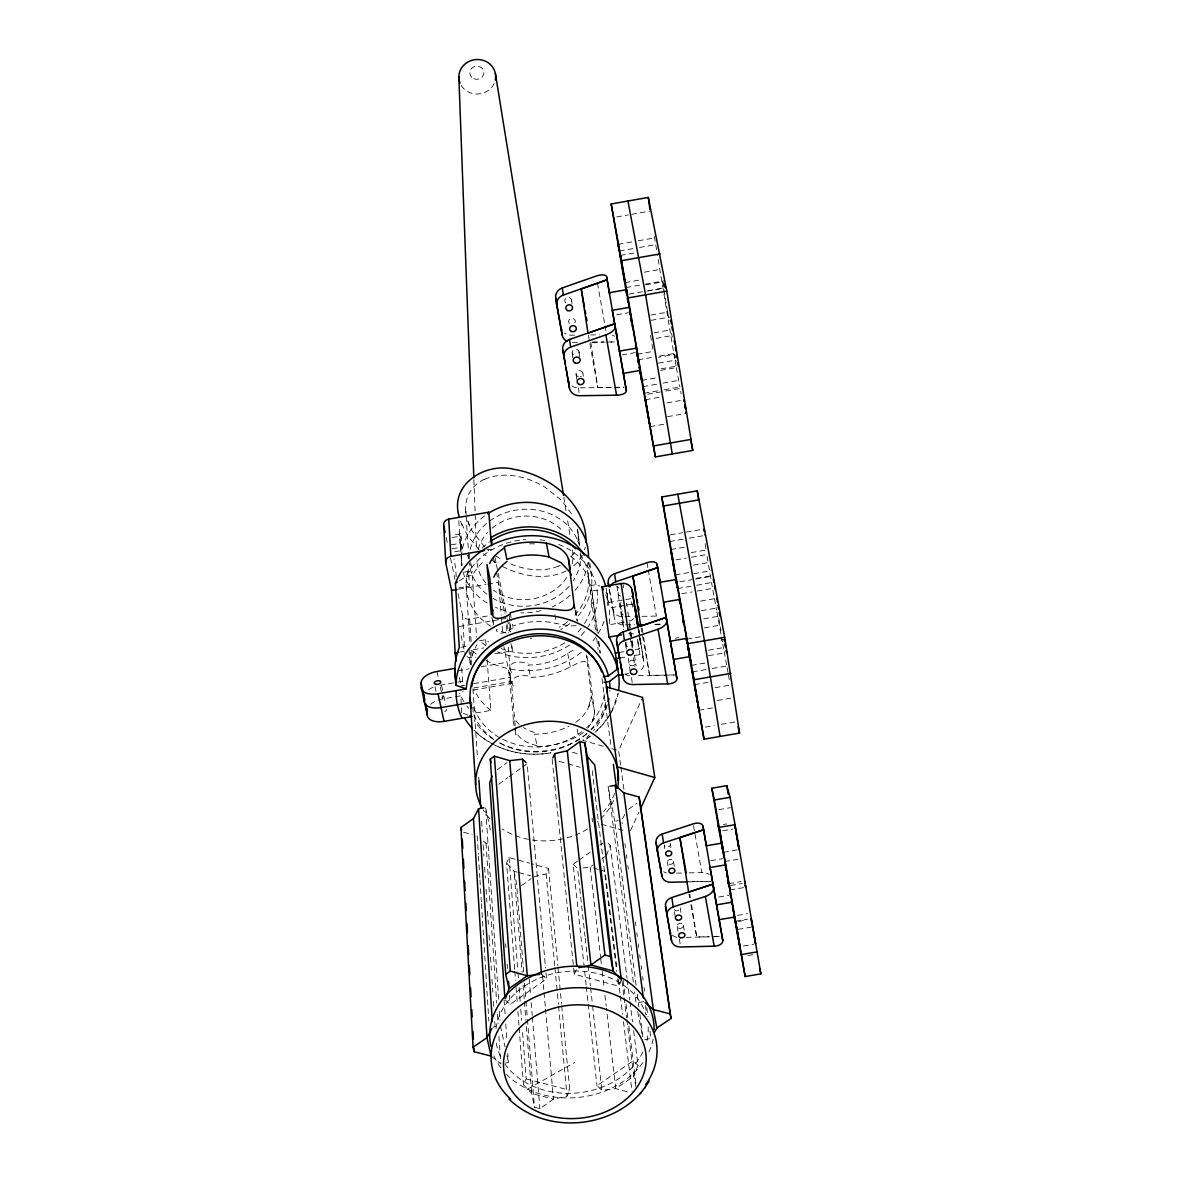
<?xml version="1.0" encoding="UTF-8"?>
<svg xmlns="http://www.w3.org/2000/svg" width="1182" height="1182" viewBox="0 0 1182 1182"><rect width="100%" height="100%" fill="white"/><g stroke="black" fill="none" stroke-linecap="round" stroke-linejoin="round"><path stroke-width="0.75" stroke-dasharray="5 3.75" d="M675.203 358.013L674.671 354.393L658.359 357.274M473.228 690.037L511.2 683.492L508.142 645.461M585.208 547.384L584.573 549.748M606.484 855.502L610.237 845.366L606.927 842.101M633.67 1030.896L638.029 1065.455L633.818 1076.255L636.359 1088.297M575.752 722.291C584.292 716.322 591.103 706.378 591.414 695.755L586.272 654.946M514.687 969.329L506.605 863.052L509.028 857.541L529.654 863.215M587.838 728.245L592.285 721.714L594.723 713.662L588.562 664.58C585.282 657.31 575.25 664.905 570.3 666.781A78.603 67.537 -5.8 0 1 530.555 677.389L528.073 665.038A63.902 54.904 -5.8 0 0 567.729 653.439L576.21 648.268M554.757 965.724L546.099 873.912L548.551 868.43L531.368 863.687M620.609 765.123L618.629 750.614L642.58 697.365M588.725 706.747L591.414 695.755L594.664 712.761L592.285 721.714M630.523 830.547L638.871 812.315M561.716 1005.926L569.798 1090.262L567.065 1096.098L553.471 1099.112L539.908 1108.642L534.471 1107.238L531.693 1093.453L523.478 1084.766L526.167 1078.9L522.341 1029.507M621.348 980.041L618.511 986.098L574.26 974.219L577.052 968.117M611.774 711.313L618.112 693.435A81.78 69.369 -5.8 0 1 594.989 732.412M582.342 555.289L577.806 562.011L571.689 567.626M624.82 814.457L621.762 820.072L622.249 823.706M574.289 552.408L570.551 557.638M610.976 712.909L602.48 724.935L594.93 732.352M511.2 683.492L503.916 646.79M583.465 732.545L578.412 735.943A81.484 69.191 -5.8 0 1 537.219 746.861L534.663 734.229A66.236 56.248 -5.8 0 0 569 726.162M497.4 769.63L507.004 762.656M521.558 885.613L531.087 878.669M498.73 784.242L507.699 777.741M509.191 776.663L521.159 767.99M522.651 766.911L527.142 763.661L545.537 967.969M586.139 985.02L573.152 864.234L577.599 861.072M579.091 860.008L590.97 851.572M599.88 845.233L602.85 843.121M582.977 867.913L590.158 867.086L593.128 864.973M602.022 858.664L604.992 856.566M504.995 999.75L510.048 1004.478L546.527 978.918L545.7 969.801M628.529 809.242L637.024 803.317M627.258 1091.754L615.733 1088.622L601.845 1090.247L596.969 1085.682L633.168 1060.845L638.029 1065.455M459.473 580.643L466.166 576.461A68.6 59.041 -5.8 0 1 525.576 539.524M527.586 1089.124L574.925 1062.308M484.472 479.257C475.253 483.335 467.954 491.815 466.196 501.848A47.605 34.514 42.8 0 0 466.003 513.697M566.163 570.98C545.626 580.85 521.144 576.151 501.641 566.045M576.195 625.633L569.931 626.032L556.545 623.535A66.236 56.248 -5.8 0 0 512.796 626.046L511.466 619.457M558.318 566.237L560.298 565.321M533.806 876.689L546.099 873.912M460.492 533.717L451.967 535.224M616.708 216.941L628.336 214.888M631.676 214.311L650.115 211.046M618.186 244.305L633.286 241.645M638.354 240.759L655.301 237.774M619.353 251.012L634.453 248.353M639.506 247.466L656.453 244.482M620.299 255.415L635.62 252.712M644.293 272.215L661.477 269.186M625.027 282.601L640.334 279.912M626.076 287.536L641.604 284.803M645.077 284.197L664.254 280.828M645.933 284.832L662.821 281.863L663.56 285.379M629.001 294.126L642.801 291.688M648.017 290.772L665.451 287.714M646.85 291.141L663.649 288.201M616.664 314.767L628.322 312.728M650.898 315.077L667.638 312.151L663.929 289.915M651.09 320.337L670.105 316.998M654.06 332.822L670.815 329.881M656.084 338.362L671.672 335.629M621.954 354.955L635.281 352.62M637.142 354.231L653.602 351.35M637.955 359.845L652.375 357.333M659.541 356.077L673.843 353.566L657.325 254.352M658.492 363.14L675.735 360.126L675.912 360.894M661.078 368.843L674.789 366.435M660.635 370.365L676.946 367.513M641.693 380.427L658.138 377.546M642.949 386.617L657.96 383.987M662.999 383.116L679.857 380.161M644.101 393.251L659.113 390.636M664.151 389.75L681.009 386.81M647.706 394.182L660.383 391.981M665.762 391.035L680.123 388.523L681.201 393.828M645.387 399.723L660.635 397.063M666.914 402.899L684.023 399.915M667.549 416.655L686.343 413.375M650.1 426.643L665.333 423.998M452.174 537.559L461.157 535.993L462.103 550.531L453.046 552.112M451.361 544.828L460.433 543.247L461.261 547.177L452.174 548.743A18.469 1.182 80.2 0 1 452.78 551.743M488.225 549.852L491.786 549.246M670.238 534.885L682.738 532.713M686.299 532.092L704.029 529.019M463.152 572.324L468.515 571.394L469.505 586.139L458.705 588.001M466.166 576.461L472.312 575.398A63.518 54.668 -5.8 0 1 483.497 561.583M669.559 541.563L683.861 539.081M689.195 538.15L705.152 535.387M670.8 549.541L684.925 547.089M458.793 589.183L485.861 584.484M487.664 584.174L498.494 582.298L501.242 615.216M691.293 552.585L707.043 549.852M675.912 559.913L686.254 558.126M691.411 557.239L706.806 554.565L712.273 586.597M693.509 565.159L709.274 562.44M570.743 556.308A63.518 54.668 -5.8 0 1 591 585.578L596.009 584.706L599.791 585.903M675.232 574.91L689.342 572.472M584.514 623.549A63.518 54.668 -5.8 0 0 592.005 590.956L597.013 590.084L600.16 591.089M693.686 573.684L711.475 570.596M696.508 578.308L710.825 575.841M679.872 581.766L692.076 579.653M695.533 579.062L711.076 576.373M458.025 593.645L462.502 614.921A6.161 5.289 -4.1 0 0 469.638 619.058L489.333 615.659M677.478 588.592L691.426 586.183M696.626 585.282L712.125 582.401M459.207 626.519L505.837 618.452L504.729 613.03M605.731 594.709A78.958 67.743 -5.8 0 1 608.183 602.613L624.096 599.865M625.854 599.57L631.158 598.653M681.778 593.704L692.091 591.916M697.232 591.03L712.583 588.385M609.203 623.712A78.958 67.743 -5.8 0 0 609.188 608.036L625.086 605.302M626.844 604.992L632.148 604.076A9.619 8.244 -8.4 0 1 632.488 604.327M700.616 601.091L715.007 598.609M479.552 640.747L485.639 639.698A63.518 54.668 -5.8 0 0 488.506 641.796M461.039 647.263L468.19 646.022M610.769 624.495L624.569 622.116M460.552 651.932L464.142 651.312M473.125 649.76L483.911 647.899M701.325 610.68L717.031 607.976M466.993 656.571A6.294 5.363 -4.2 0 0 472.194 657.68L475.696 657.089M494.918 653.764L512.397 650.75L511.747 643.422M703.674 618.821L718.035 616.339M704.28 627.864L719.971 625.16M457.907 670.785L468.707 668.909M481.31 666.737L506.502 662.393M675.365 638.177L678.896 637.571M686.831 639.122L701.635 636.566M618.969 652.494L624.421 651.563M635.31 649.686L638.945 649.051A9.914 8.451 -8.3 0 0 640.437 643.082L639.034 634.099M439.97 685.22L454.361 682.753M457.818 682.147L466.092 680.729M720.725 640.068L724.344 639.432M619.989 658.019L627.243 656.764M634.512 655.522L639.95 654.577A9.884 8.407 -8.3 0 1 643.422 659.674L643.924 662.422A9.884 8.392 -8.3 0 1 639.994 670.667M461.128 685.856L464.718 685.235M473.687 683.684L509.59 677.493M473.746 687.924L511.23 681.467M708.313 650.233L722.32 647.825M430.529 704.324A16.518 8.806 -12.6 0 1 442.925 698.902L460.744 695.829L461.748 712.879M708.535 655.655L725.246 652.789M625.056 674.183L628.602 673.577M691.411 665.377L706.215 662.836M692.401 671.908L706.821 669.426M712.199 668.495L728.304 665.732M487.117 659.645L490.87 710.397L473.228 713.44L472.756 706.127M694.469 684.659L708.727 682.206M715.14 687.688L731.037 684.954M717.4 700.483L733.298 697.749M698.946 710.249L713.204 707.796M705.418 727.093L714.238 725.571M721.271 724.359L737.021 721.67M483.497 841.156L486.009 843.268L491.224 842.382M636.093 985.167L614.788 821.268L618.275 820.663M718.863 809.655L730.432 807.675M723.34 824.489L726.679 823.928M722.719 830.813L732.751 829.099M723.458 852.281L737.361 849.917M710.707 860.718L722.512 858.708M724.64 861.545L737.996 859.27M728.925 883.648L741.084 881.58M730.55 885.481L742.266 883.486M730.018 889.928L743.921 887.564M718.774 897.005L728.895 895.291M737.494 915.37L747.526 913.671M735.485 921.28L747.645 919.212M738.543 921.428L746.906 920.01M738.07 929.362L751.309 927.116M743.404 945.984L753.835 944.211M747.896 955.573L754.559 954.45M492.672 1027.158L495.775 1026.626M643.806 1001.582L636.049 1002.897L634.645 991.979M505.394 1063.076L508.467 1062.559L507.817 1053.369M644.722 1039.554L650.898 1038.505L649.686 1029.404M686.314 937.341L720.311 936.558L711.209 936.72M676.577 873.143L681.984 873.025M689.195 872.863L701.827 872.597A9.249 5.393 3.1 0 1 709.215 874.34M688.929 881.846L710.781 881.358L687.835 881.742M609.129 589.153L614.404 618.289A9.619 8.23 -8.3 0 0 623.653 624.894L634.616 624.702M654.71 624.347L660.191 624.259M638.398 675.661L674.42 674.996L649.598 675.321L641.058 627.878M690.894 904.718L696.7 936.986L709.392 936.75M609.572 590.276L613.222 610.075A9.574 8.215 -8.3 0 0 622.426 616.679L633.168 616.487M642.107 616.324L656.409 616.073A9.663 4.964 2.1 0 1 658.935 616.221M574.511 335.141L570.95 335.186A10.032 9.028 -8.3 0 1 564.568 333.161M590.557 334.934L599.481 334.816M577.51 342.425L571.985 342.499L571.364 338.111M592.241 342.233L605.125 342.071M606.972 342.056L614.33 341.953M571.852 385.834A10.372 9.249 -8.2 0 0 578.441 387.888L613.03 387.415M614.847 387.4L623.948 387.268M655.389 624.273L660.575 624.214M588.326 335.023L597.767 387.474L624.022 387.253M592.61 342.1L603.485 342.012M610.754 341.967L614.374 341.938M526.167 1078.9L569.798 1090.262M463.566 832.231L472.091 834.507M517.361 872.168L514.081 871.267L506.605 863.052M519.001 872.626L530.526 875.788M601.372 824.268L626.209 831.212M572.265 752.225L578.958 754.116M559.145 761.341L566.119 763.306M567.862 763.808L580.052 767.251M603.278 746.241L582.8 740.405A68.586 58.036 -5.8 0 0 589.345 734.879M611.803 748.664L618.629 750.614M593.482 868.031L598.461 869.464M600.116 869.937L605.095 871.37L617.196 970.319M605.834 592.891L607.105 593.305L609.188 608.036M468.072 715.11L462.472 713.13M495.539 745.443C512.619 753.761 532.373 755.963 551.034 752.845A81.78 69.369 -5.8 0 1 473.952 730.166M492.451 743.951L481.192 736.652L474.012 730.136M495.805 562.721L491.535 559.943M495.775 555.909L498.139 557.461A72.545 52.85 42.8 0 0 500.577 558.835M491.062 1056.028L500.784 1063.859L498.937 1036.274M486.038 555.88L483.512 553.782M486.718 548.862L488.92 550.768M541.489 974.145L546.527 978.918M573.152 864.234L577.584 868.548L585.001 936.336M484.605 546.882L472.224 531.161A47.605 34.514 42.8 0 1 467.038 518.735M478.917 549.571L467.259 535.269L460.33 520.715L462.354 526.079M469.742 526.256L466.905 517.893M674.686 354.408L675.217 357.097M515.189 725.6L511.791 685.974L508.999 672.307L513.727 722.97M500.414 1025.843L505.01 1046.824M506.93 1055.57L508.467 1062.559M436.985 671.479L438.478 678.35M440.339 686.934L442.925 698.902M434.991 686.565L436.114 691.736M441.521 685.427L442.644 690.613M443.767 695.784L445.614 704.369M490.382 829.986L485.58 807.528L498.671 1000.164M459.34 677.478L460.758 684.171M446.205 537.455L447.623 544.237M450.534 558.067L455.026 579.416M461.113 635.502L464.91 653.498M671.553 333.487L672.292 337.077M491.889 617.403L493.559 625.5L492.983 618.216M513.106 720.695L514.894 729.383M515.042 730.077L515.958 734.598L515.352 727.388M493.544 557.934L494.963 564.907M496.381 571.866L504.359 611.227M506.93 623.845L508.748 632.813M510.934 643.569L512.397 650.75M510.136 612.867L511.141 617.817M494.977 557.505L496.071 562.928M496.44 564.745L507.063 617.181M507.433 618.999L510.003 631.646M554.831 614.67L556.545 623.535M577.082 729.117L578.412 735.943M637.748 1011.689L642.166 1034.531M567.729 653.439L570.3 666.781M575.161 610.533L577.171 621.067M614.788 821.268L608.169 786.547L633.463 982.892M586.966 656.217L588.562 664.58M720.281 626.888L720.917 630.331M712.909 590.173L716.543 609.986M716.883 611.788L721.168 635.207M721.508 637.009L722.498 642.417M722.823 644.22L723.812 649.612M724.152 651.415L726.782 665.821M727.122 667.623L728.112 673.031M728.437 674.833L729.767 682.044M639.093 634.926L640.437 643.082M667.638 312.151L669.219 321.016M673.843 353.566L676.045 365.799M676.355 367.558L679.798 386.78M688.958 893.961L689.594 897.552M597.486 283.163L604.726 324.06M605.036 325.833L605.982 331.167M646.968 562.721L647.913 568.069M648.224 569.842L656.409 616.073M693.509 825.671L701.827 872.597M675.616 360.377L676.134 362.194M718.789 618.289L719.675 623.446M650.499 335.378L651.725 342.588M652.036 344.39L652.952 349.798M654.326 236.311L657.029 252.549M563.844 497.194L566.193 511.732M567.655 520.834L570.3 537.189M689.83 894.213L690.406 897.788M691.544 904.91L696.7 936.986M642.136 628.085L643.289 635.355M643.569 637.172L649.598 675.321M638.812 629.622L639.92 636.758M640.186 638.472L643.924 662.422M638.635 628.957L639.196 632.562M639.477 634.379L643.422 659.674M638.191 628.721L638.753 632.311M638.25 629.548L638.812 633.138M673.489 861.338L674.316 866.687M683.418 925.314L684.88 934.77M670.342 844.037L670.888 847.583M680.211 907.687L680.935 912.401M632.148 604.076L632.621 607.149M637.955 641.693L639.95 654.577M631.631 601.712L632.119 604.8M637.453 639.388L638.945 649.051M590.793 342.115L597.767 387.474M679.399 939.084L680.123 943.827M667.461 862.358L668.007 865.933M677.212 926.363L678.173 932.672M664.845 848.617L664.299 845.071A3.058 2.512 -8.3 0 0 668.052 846.977A3.058 2.512 -8.3 0 0 670.209 843.593M675.188 916.597L673.991 908.751A3.147 2.571 -8.3 0 0 677.847 910.687A3.147 2.571 -8.3 0 0 680.078 907.244M626.637 603.618L627.14 606.883M627.878 611.788L629.252 620.846M629.533 622.648L630.627 629.888M630.893 631.69L632.001 638.93M632.267 640.733L633.36 647.972M634.468 655.212L636.093 665.939M623.195 584.676L623.697 587.927M629.326 625.145L630.139 630.523M630.405 632.326L631.498 639.506M632.045 643.111L633.079 650.026M629.666 632.414L630.213 636.034M630.494 637.852L631.853 646.938M633.493 657.827L634.867 666.899M705.166 543.646L706.26 550.93M622.426 616.679L623.653 624.894M631.454 677.552L632.237 682.812M620.343 604.696L623.978 629.179M625.854 641.841L626.652 647.278M628.263 658.138L630.095 670.534M616.886 585.77L623.402 629.843M625.529 644.234L626.8 652.892M582.903 373.202L583.361 376.319M571.467 300.036L571.985 303.626M579.017 351.867L579.919 358.028M613.222 610.075L614.404 618.289M466.21 514.554L465.738 511.245L468.441 550.782M578.441 387.888L579.106 392.587M576.092 374.399L576.964 380.619M606.1 587.897L608.183 602.613M572.177 353.063L572.827 357.688M620.86 766.926L624.081 790.507M589.759 562.898L591.68 577.171M592.005 590.956L597.59 632.71M598.742 641.279L600.279 652.833M591 585.578L597.324 632.931M598.476 641.545L600.028 653.158M624.923 843.741L625.411 847.376M626.371 854.66L626.859 858.295M627.834 865.579L628.322 869.213M635.355 922.004L635.842 925.654M636.817 932.923L637.305 936.572M638.265 943.857L638.753 947.491M639.728 954.775L640.216 958.41M641.191 965.694L641.663 969.329M642.639 976.613L643.126 980.262M644.101 987.531L644.589 991.181M646.761 1007.566L647.987 1016.668M587.912 572.738L595.684 631.173M596.659 638.472L598.107 649.435M601.993 678.645L611.212 748.029M645.416 1005.498L646.628 1014.629M577.895 541.814A47.841 34.839 42.4 0 0 577.54 529.566L579.653 545.729M662.821 281.863L663.442 286.62M577.54 529.566L579.564 545.138M637.275 994.284L638.93 1007.02M639.876 1014.319L642.949 1037.988M610.237 845.366L627.007 978.149M627.243 979.967L629.755 999.972M629.991 1001.789L632.518 1021.795M623.062 980.173L625.189 996.736M626.017 1003.961L627.923 1018.721M628.839 1026.05L636.034 1084.529M575.944 610.252L577.274 621.023M622.072 981.385L623.874 995.983M624.096 997.8L626.593 1017.865M626.815 1019.697L633.818 1076.255L615.733 1088.622L606.425 1008.069M618.319 979.494L620.107 994.151M620.328 995.983L622.574 1014.304M623.475 1021.632L631.986 1091.267M592.241 770.708L616.723 971.501M617.625 978.799L618.511 986.098M592.064 818.166L592.492 821.786M590.158 867.086L600.515 956.799M600.722 958.632L601.357 964.128M602.199 971.441L604.105 987.93M604.948 995.244L606.218 1006.237M585.208 938.168L588.015 963.818M588.208 965.65L590.424 985.803M590.616 987.635L592.418 1004.124M592.625 1005.956L601.845 1090.247M586.331 986.852L596.969 1085.682M552.186 759.361L574.26 974.219M548.551 868.43L557.86 965.591M558.037 967.423L561.539 1004.094M554.934 967.57L558.406 1004.286M558.569 1006.133L567.065 1096.098M542.582 975.948L543.883 990.664M544.045 992.496L545.345 1007.197M545.508 1009.044L553.471 1099.112L531.693 1093.453L526.02 1021.839M509.339 615.911L510.787 632.414M509.826 622.456L510.624 631.587M506.457 625.662L507.063 632.858M501.39 617.048L501.995 624.362M502.158 626.194L502.764 633.508M529.226 978.844L530.585 995.303M531.176 1002.617L532.24 1015.412M532.388 1017.229L539.908 1108.642M523.656 971.988L516.623 884.254L514.081 871.267L522.089 972.269M524.527 982.951L525.842 999.411M525.99 1001.228L527.305 1017.687M527.453 1019.505L534.471 1107.238M523.109 985.123L524.276 999.809M524.409 1001.642L525.872 1020.007M509.028 857.541L517.819 970.954M517.952 972.786L518.529 980.114M519.09 987.428L520.228 1002.055M520.789 1009.384L521.646 1020.362M514.835 971.161L515.529 980.321M516.091 987.65L517.347 1004.139M517.893 1011.467L519.016 1026.139M519.149 1027.971L523.478 1084.766M485.639 639.698L486.053 645.136M505.63 943.797L505.896 947.476M507.093 964.024L507.566 968.486M509.383 995.288L510.048 1004.478M504.079 1000.09L505.113 1014.791M505.748 1023.967L506.915 1040.515M459.961 539.435L460.478 546.749L460.182 542.228M472.312 575.398L476.597 637.216M468.56 552.585L468.929 557.963M499.425 1011.171L500.045 1020.332M486.009 843.268L496.721 1003.193M497.459 1014.215L498.065 1023.42M469.638 619.058L471.219 642.964M471.707 650.322L472.194 657.68M466.077 584.026L469.934 642.86M470.525 652.065L471.382 664.934M472.948 688.825L477.513 758.696M478.725 777.076L478.961 780.755M481.621 821.209L482.345 832.231M483.187 845.1L483.911 856.137M484.635 867.174L485.359 878.196M486.083 889.233L486.925 902.102M487.516 911.292L488.373 924.161M489.082 935.198L489.806 946.221M490.53 957.257L491.372 970.127M491.978 979.317L492.82 992.186M493.426 1001.39L493.795 1006.901M494.756 1021.603L495.228 1028.961M469.077 649.406L470.022 664.048M460.803 545.227L462.088 565.336M458.793 520.789L461.63 564.612M477.203 835.866L478.355 854.202M478.474 856.049L479.862 878.063M479.966 879.896L481.355 901.91M481.473 903.742L488.86 1021.174M462.502 614.921L464.674 649.819M456.208 576.846L456.016 573.566A18.469 1.182 80.2 0 0 454.065 558.79M461.719 668.081L462.812 686.151M473.893 479.67L476.509 549.556M565.927 302.947A3.354 3.029 -8.3 0 1 565.72 298.573A3.354 3.029 -8.3 0 1 570.551 298.411A3.354 3.029 -8.3 0 1 570.418 302.784M569.488 323.543A3.354 3.014 -8.3 0 1 569.694 319.273A3.354 3.014 -8.3 0 1 574.422 319.332A3.354 3.014 -8.3 0 1 574.201 323.602M612.394 335.392A10.121 4.433 1.3 0 1 614.64 336.176M573.3 354.866A3.472 3.103 -8.2 0 1 573.093 350.389A3.472 3.103 -8.2 0 1 578.072 350.212A3.472 3.103 -8.2 0 1 577.939 354.703M578.426 376.777A3.457 3.088 -8.3 0 1 576.742 372.005A3.457 3.088 -8.3 0 1 582.371 372.005A3.457 3.088 -8.3 0 1 580.347 376.777M628.632 633.67A9.914 8.451 -8.3 0 1 635.148 634.468M639.137 638.088A9.914 8.451 -8.3 0 1 639.935 640.319M620.55 596.083A3.221 2.763 -8.3 0 1 620.476 590.69M630.73 641.309A3.31 2.822 -8.3 0 1 631.572 645.062A3.31 2.822 -8.3 0 1 627.214 646.214A3.31 2.822 -8.3 0 1 625.78 642.624M443.752 695.947A3.31 1.758 -12.5 0 1 441.787 697.794M428.623 689.771A16.563 8.776 -12.5 0 1 434.03 686.875M490.87 710.397A65.911 56.056 -5.8 0 1 474.41 690.007M470.318 664.831A65.911 56.056 -5.8 0 1 477.1 644.486M604.268 694.248A66.665 56.5 -5.8 0 1 586.612 727.639M581.913 731.643A66.665 56.5 -5.8 0 1 472.889 703.822M581.204 628.248A63.518 54.668 -5.8 0 1 576.358 633.715M564.76 642.831A63.518 54.668 -5.8 0 1 501.316 648.563M529.506 543.823A63.518 54.668 -5.8 0 1 535.402 543.942M597.013 590.084A68.6 59.041 -5.8 0 1 587.838 627.154M584.558 631.557A68.6 59.041 -5.8 0 1 579.549 637.024M569.473 645.106A68.6 59.041 -5.8 0 1 497.164 651.696M485.846 645.579A68.6 59.041 -5.8 0 1 479.951 641.087M539.908 539.849A68.6 59.041 -5.8 0 1 545.7 540.735M558.658 544.444A68.6 59.041 -5.8 0 1 596.009 584.706M513.003 627.701A20.36 8.496 -45.3 0 1 496.233 629.356M623.402 614.906A3.206 2.748 -8.3 0 1 622.825 610.193M633.655 618.674A9.619 8.244 -8.4 0 1 629.725 621.082M468.56 708.21A81.07 68.955 -5.8 0 1 466.89 706.023M463.876 701.561A81.07 68.955 -5.8 0 1 459.606 693.332M446.663 709.2A3.31 1.773 -12.6 0 1 444.772 711.52M609.897 690.258A72.013 61.021 -5.8 0 1 609.853 691.234M607.297 704.664A72.013 61.021 -5.8 0 1 591.414 729.663M586.996 733.594A72.013 61.021 -5.8 0 1 498.331 742.326M493.81 739.681A72.013 61.021 -5.8 0 1 474.366 720.459M534.382 732.426A19.991 9.84 24.1 0 1 523.434 727.551M519.282 724.418A19.991 9.84 24.1 0 1 516.017 720.798M511.555 672.484A19.503 9.367 23.8 0 1 528.073 663.663M537.027 745.561A19.769 10.239 17.3 0 1 517.686 734.598M513.328 686.018A19.281 9.752 17.1 0 1 530.526 676.37M607.105 593.305A78.322 67.374 -5.8 0 1 607.474 605.42M604.091 621.274A78.322 67.374 -5.8 0 1 591.739 642.299M581.189 652.375A78.322 67.374 -5.8 0 1 486.038 660.457M476.243 654.045A78.322 67.374 -5.8 0 1 472.46 650.913M463.019 691.573A13.12 0.886 80.4 0 1 462.65 691.514M588.03 562.588A63.665 55.17 -5.8 0 1 574.555 590.897M570.226 595.226A63.665 55.17 -5.8 0 1 552.26 606.809M541.105 610.636A63.665 55.17 -5.8 0 1 520.893 612.867M505.852 610.813A63.665 55.17 -5.8 0 1 495.435 607.312M487.147 603.027A63.665 55.17 -5.8 0 1 463.433 573.3M461.763 565.735A63.665 55.17 -5.8 0 1 486.349 514.658M466.979 554.594A18.306 4.034 63.2 0 1 471.352 572.664M469.653 572.103A18.306 4.034 63.2 0 1 468.412 571.069M460.566 544.134A18.306 4.034 63.2 0 1 461.379 545.212M458.409 534.5A18.336 3.723 73.9 0 1 461.379 538.667M588.089 562.396A64.537 55.702 -5.8 0 1 575.575 618.496M569.739 623.653A64.537 55.702 -5.8 0 1 560.623 629.622M531.737 638.221A64.537 55.702 -5.8 0 1 530.083 638.354M606.056 705.846A68.586 58.036 -5.8 0 1 593.586 730.402M613.709 800.436A71.541 59.676 -5.9 0 1 597.25 822.007M587.572 829.01A71.541 59.676 -5.9 0 1 502.232 829.01M489.88 818.683A71.541 59.676 -5.9 0 1 483.142 809.773M605.612 702.507A68.467 57.977 -5.8 0 1 591.074 729.368M586.538 733.727A68.467 57.977 -5.8 0 1 498.213 742M493.012 738.602A68.467 57.977 -5.8 0 1 473.834 714.829M614.625 793.432A71.408 59.602 -5.9 0 1 603.736 811.502M648.179 1026.966A76.475 60.976 -6 0 1 646.318 1042.997M642.919 1051.906A76.475 60.976 -6 0 1 576.683 1092.981A76.475 60.976 -6 0 1 504.95 1064.022M500.385 1056.191A76.475 60.976 -6 0 1 495.864 1040.145M496.012 1028.606A76.475 60.976 -6 0 1 566.725 971.412A76.475 60.976 -6 0 1 646.022 1014.762M580.052 554.21A61.39 52.983 -5.8 0 1 573.24 616.782M567.7 621.688A61.39 52.983 -5.8 0 1 559.027 627.376M506.059 633.035A61.39 52.983 -5.8 0 1 497.563 629.858M490.958 626.342A61.39 52.983 -5.8 0 1 470.377 564.671M482.093 548.138A61.39 52.983 -5.8 0 1 489.008 542.346M653.144 1038.993A82.356 65.675 -6 0 1 648.342 1053.354M642.845 1062.603A82.356 65.675 -6 0 1 506.457 1074.364M500.813 1067.774A82.356 65.675 -6 0 1 493.648 1055.142M572.369 549.911A48.137 41.71 -5.8 0 1 571.896 565.557M566.68 577.496A48.137 41.71 -5.8 0 1 493.426 590.187M485.772 583.066A48.137 41.71 -5.8 0 1 476.848 558.761M478.163 549.305A48.137 41.71 -5.8 0 1 487.545 532.506M492.067 528.177A48.137 41.71 -5.8 0 1 563.474 531.93M494.179 83.39A18.41 17.257 -5.1 0 1 477.735 94.013A18.41 17.257 -5.1 0 1 460.744 84.572M580.598 552.91A55.894 48.447 -5.8 0 1 573.373 580.613M569.133 586.242A55.894 48.447 -5.8 0 1 492.894 598.284M486.954 594.25A55.894 48.447 -5.8 0 1 469.298 563.356M469.091 558.864A55.894 48.447 -5.8 0 1 469.372 554.21M470.2 549.467A55.894 48.447 -5.8 0 1 523.478 509.294A55.894 48.447 -5.8 0 1 578.988 544.341M484.561 479.39A72.191 52.318 42.4 0 1 545.316 487.412L561.347 500.252L571.852 514.288A47.841 34.839 42.4 0 1 573.196 516.785M558.229 566.104A72.545 52.85 42.8 0 1 507.95 562.662M666.367 872.951A9.146 7.506 -8.3 0 1 663.59 871.681M676.843 937.326A9.426 7.639 -8.2 0 1 672.041 934.918M619.028 587.882A3.206 2.763 -8.3 0 1 617.152 586.494M626.504 603.13A3.191 2.733 -8.3 0 1 626.519 604.903M621.895 606.588A3.191 2.733 -8.3 0 1 622.16 601.712M609.41 591.192A9.663 8.318 -8.3 0 1 609.291 589.833M629.592 675.72A9.87 8.377 -8.2 0 1 624.953 673.962M590.217 736.209L585.223 739.725A81.78 69.369 -5.8 0 0 590.246 736.238M630.848 665.584A3.295 2.792 -8.3 0 0 635.591 662.703A3.295 2.792 -8.3 0 0 630.494 660.738A3.295 2.792 -8.3 0 0 630.848 665.584M473.864 78.706A7.003 6.575 -5.1 0 0 483.837 72.117A7.003 6.575 -5.1 0 0 472.874 67.359A7.003 6.575 -5.1 0 0 473.864 78.706M669.115 864.16A3.058 2.497 -8.3 0 0 673.518 861.56A3.058 2.497 -8.3 0 0 668.805 859.831A3.058 2.497 -8.3 0 0 669.115 864.16M678.911 928.18A3.147 2.556 -8.3 0 0 683.447 925.536A3.147 2.556 -8.3 0 0 678.601 923.777A3.147 2.556 -8.3 0 0 678.911 928.18"/><path stroke-width="1.5" d="M586.006 542.449C586.833 503.842 549.453 475.001 513.889 469.298C485.58 462.073 449.19 484.369 459.192 516.652M492.081 776.086L489.658 783.045L504.862 997.918M505.571 998.169L509.028 988.625L508.496 981.311M552.807 757.943L554.698 753.658L567.257 750.792L579.845 741.498L584.868 742.917L587.306 756.495L613.133 970.983L620.181 978.74M640.393 809.005L654.798 777.505L642.58 697.365L606.499 686.934A68.586 58.036 -5.8 0 1 607.134 692.726M473.465 818.594L486.984 1037.678L491.062 1056.028L474.115 1051.773L473.081 1047.178L460.921 827.474L473.465 818.594L478.592 808.724L483.837 807.823M491.86 1028.65L486.984 1037.678L473.081 1047.178M654.296 1032.507L656.852 1028.015L671.007 1018.5L639.861 801.337L639.063 796.993L623.83 792.871L615.172 785.336L609.912 786.237M644.5 1088.179L649.125 1081.161M508.94 1099.009C544.296 1133.76 608.272 1129.697 640.703 1092.936M639.994 1093.823L645.269 1087.204M604.238 682.369L609.498 681.453L618.614 674.464L616.369 658.64L619.989 658.019M603.189 676.798L608.449 675.897L617.58 668.909L615.349 653.129A81.115 68.984 -5.8 0 0 609.011 637.054L602.007 586.833L621.111 583.524A9.648 8.304 -8.4 0 1 632.104 590.069L637.911 626.918M539.701 974.352L527.275 975.8L509.028 988.625L505.719 974.293L490.264 759.154L494.372 756.17L509.738 760.661L522.577 759.169L525.99 762.538M567.257 750.792L590.97 965L613.133 970.983L610.503 956.519L604.948 955.026L590.97 965L578.796 967.733M505.719 974.293L510.284 971.087L527.275 975.8L509.738 760.661M455.824 680.758A81.07 68.955 -5.8 0 1 459.266 647.559L455.41 583.214L457.36 581.972M614.64 323.794L569.561 339.456A10.416 9.338 -8.2 0 0 562.78 349.99L569.473 388.213A10.416 9.279 -8.2 0 0 579.549 395.704L616.576 395.202A10.461 4.713 1.4 0 0 626.357 390.356L614.64 323.794L588.001 333.206L581.234 288.969L607.12 279.765L563.312 295.072A10.136 9.146 -8.2 0 0 556.737 305.384L562.218 335.171A10.077 9.057 -8.2 0 0 567.065 341.391M556.737 305.384L555.762 298.189A10.091 9.116 -8.2 0 1 562.307 287.92L596.23 276.056A10.224 4.285 -21.4 0 1 606.676 276.898L609.602 293.978M563.829 357.673A10.475 9.367 -8.2 0 1 570.64 347.109L605.878 334.861A10.564 4.565 -21.5 0 0 615.216 326.793M666.146 617.447L623.15 631.897A9.929 8.466 -8.2 0 0 616.62 641.486L622.973 677.803A9.914 8.407 -8.2 0 0 632.488 684.555L667.712 683.89A9.958 5.275 2.3 0 0 676.887 678.453L666.146 617.447L640.733 626.12L632.872 576.136L657.591 567.641L615.763 581.78A9.663 8.318 -8.3 0 0 609.912 586.952M608.715 586.316L608.257 583.081A9.619 8.289 -8.3 0 1 614.566 573.698L646.968 562.721A9.752 4.861 -21.8 0 1 657.089 564.405L660.442 583.805M617.861 650.144A9.973 8.496 -8.2 0 1 624.421 640.511L658.019 629.223A10.047 5.171 -21.9 0 0 666.781 620.846L657.044 564.42M719.203 919.655L734.539 917.055L725.541 864.884L710.057 867.514L722.749 940.296L712.909 884.136L688.633 892.174L679.901 837.639L703.556 829.749L663.53 842.884A9.234 7.58 -8.3 0 0 657.399 851.513L661.95 876.246A9.19 7.52 -8.3 0 0 670.726 882.245L687.111 881.89M657.399 851.513L656.084 842.648A9.19 7.565 -8.3 0 1 662.186 834.049L693.199 823.869A9.308 5.319 -22.4 0 1 702.995 826.218L706.378 845.765M722.808 940.296A9.515 5.718 3.4 0 1 714.164 946.176L680.596 947.004A9.471 7.653 -8.2 0 1 671.568 940.902L665.525 906.298A9.471 7.713 -8.2 0 1 671.819 897.522L712.909 884.136M666.914 915.71A9.515 7.727 -8.2 0 1 673.252 906.904L705.358 896.444A9.589 5.629 -22.6 0 0 713.603 887.845L702.95 826.233M626.755 294.998L611.168 203.984L648.312 197.424L666.811 291.127L692.755 450.401L655.36 456.917L639.181 366.848M611.168 203.984L621.51 260.675L660.117 253.879M609.321 292.722L626.164 289.753L636.477 348.114L640.245 370.424L623.387 373.379L626.297 390.356M655.36 456.917L628.056 297.923L666.811 291.127M629.356 307.335L612.335 310.319L623.387 373.379M619.442 351.098L636.477 348.114M653.587 445.924L691.411 439.335M456.134 660.96A13.15 0.886 80.4 0 1 455.159 652.863L451.583 590.424L445.747 562.854L443.693 525.562A6.25 5.452 -3.6 0 1 448.732 519.134L488.772 512.175L488.934 512.958M676.473 583.627L661.757 496.987L697.262 490.825L724.684 637.32L739.548 733.091L704.014 739.193L689.15 655.582M661.757 496.987L663.457 506.014L699.375 499.779M445.747 562.854A6.383 5.541 -3.6 0 1 450.889 556.338L484.664 550.472M451.583 590.424L456.991 589.493M660.103 582.298L676.148 579.52L686.55 638.398L689.623 656.66L673.563 659.423L663.53 602.214L679.739 599.422M455.159 652.863L458.764 652.242M609.011 637.054L621.496 634.897M670.327 641.191L686.55 638.398M615.349 653.129L618.969 652.494M663.457 506.014L687.791 643.673L724.684 637.32M466.24 688.884L455.838 685.279L454.893 668.391L436.985 671.479A16.592 8.732 -12.5 0 0 421.102 683.063L421.28 687.658A16.637 8.762 -12.5 0 0 438.034 693.745L466.24 688.884A72.013 61.021 -5.8 0 1 532.742 629.459A72.013 61.021 -5.8 0 1 608.464 675.897M617.964 675.41L623.283 674.494M470.835 702.463L441.049 707.59A16.592 8.806 -12.6 0 1 424.308 701.458L424.131 696.833A16.563 8.776 -12.5 0 1 424.338 695.179M421.28 687.658L427.337 715.184A16.563 8.85 -12.6 0 0 444.048 721.36L472.12 716.543L469.875 715.745M704.014 739.193L694.041 679.739L730.845 673.415M722.512 850.021L711.8 788.231L726.782 785.661L730.048 797.318L735.056 824.741L760.898 973.865L745.177 976.524L733.889 915.178M711.8 788.231L714.356 799.992L730.048 797.318M721.094 838.599L719.084 827.326L735.056 824.741M706.319 845.78L721.641 843.165L725.541 864.884M716.558 904.836L732.057 902.206M714.356 799.992L741.424 954.539L757.278 951.865M638.265 624.643L641.915 624.584M570.256 572.398L561.081 562.735L549.069 557.047A63.902 54.904 -5.8 0 0 506.871 559.441L504.286 546.572A78.603 67.537 -5.8 0 1 546.394 543.203C555.259 544.917 565.38 549.807 568.439 558.879L574.157 605.273C572.295 613.547 559.884 609.424 553.797 609.351A81.484 69.191 -5.8 0 0 510.136 612.867M671.007 1018.5L670.135 1013.875L653.336 1009.546L645.165 1002.72M606.499 686.934L617.255 766.852L654.798 777.505M587.306 756.495L594.768 765.02L621.348 980.041M570.965 573.758L571.467 575.013M759.627 968.486L760.898 973.865M751.146 918.695L752.062 923.438M490.264 759.154L491.018 762.523M738.115 726.561L739.548 733.091M460.921 827.474L461.556 830.34M421.102 683.063L424.885 700.261M425.638 703.689L427.337 715.184M438.034 693.745L444.048 721.36M443.693 525.562L445.126 532.358M686.181 412.636L686.358 413.419L686.151 411.779M705.122 535.121L705.048 534.648M677.803 494.209L704.457 640.807L720.074 736.43M670.8 549.527L672.75 560.445M491.343 614.67L486.969 564.508L489.88 578.692L492.702 614.699M690.953 441.566L692.755 450.401M492.037 543.04L490.944 537.618A64.537 55.702 -5.8 0 1 584.307 555.082M719.084 827.326L720.414 835.157M684.319 401.319L683.994 399.885L684.156 401.112M726.324 651.001L726.664 652.582L726.339 650.248M627.952 201.029L645.579 294.85L672.263 453.977M546.394 543.203L549.069 557.047M724.773 641.398L724.344 639.388L724.61 641.25M574.157 605.273L574.821 608.774M568.439 558.879L570.418 569.236M656.852 1028.015L653.336 1009.546L623.83 792.871M618.216 244.497L618.422 245.738M620.447 256.184L620.299 255.415L623.86 276.145M687.023 640.097L686.816 639.078L688.914 650.78M555.762 298.189L562.218 335.171M608.257 583.081L608.907 586.671M656.084 842.648L661.95 876.246M562.78 349.99L565.424 364.307M566.089 367.898L569.473 388.213M616.62 641.486L619.796 658.729M620.432 662.171L622.973 677.803M665.525 906.298L671.568 940.902M713.263 579.032L713.898 582.534M714.549 586.036L715.184 589.537M735.544 828.996L734.672 824.46L735.426 829.232M738.203 845.086L739.09 849.666L737.583 840.505M754.633 939.04L755.579 943.93L753.525 931.667M725.157 643.407L725.659 647.367M735.736 830.03L736.785 835.925M752.254 924.516L753.318 930.485M754.441 937.976L753.599 933.233M618.245 244.615L618.747 247.511M620.535 256.657L621.451 261.813M636.95 352.325L637.615 355.945M638.265 359.564L638.93 363.184M639.58 366.804L640.245 370.424M637.497 356.151L637.142 354.231L637.526 356.683M643.038 387.12L643.348 388.967M669.47 541.09L668.569 535.845M719.291 830.916L718.892 828.641M724.994 863.481L724.64 861.545L724.965 863.495M670.696 320.337L671.302 323.661M671.908 327L672.499 330.325M704.502 531.412L704.029 529.019L704.398 531.383M737.819 842.929L736.977 838.186M626.224 288.393L626.076 287.566L626.608 290.742M643.939 392.365L644.101 393.251L643.2 388.006M677.345 587.912L677.153 586.76M686.565 639.728L687.17 643.126M687.791 646.51L688.397 649.893M728.511 883.767L728.053 881.27M739.356 943.576L739.917 946.59L738.41 937.754M581.234 288.969L584.41 306.685M585.06 310.231L585.696 313.777M586.331 317.308L586.966 320.854M632.872 576.136L636.418 595.817M637.054 599.407L637.704 602.983M638.339 606.558L638.989 610.134M679.901 837.639L686.24 872.922M634.232 606.071A9.619 8.244 -8.4 0 1 635.532 609.07L638.28 626.253M684.925 404.613L685.412 407.362M685.427 408.677L685.072 406.623M745.044 883.589L744.557 880.989L744.926 883.235M624.066 277.282L625.042 282.616L623.091 271.18M626.726 291.215L627.273 294.421L627.125 293.505M693.346 677.271L693.524 678.335L693.007 675.483M692.578 672.898L692.416 671.952L693.302 677.02M697.868 704.295L698.961 710.308L698.813 709.392M735.027 920.926L735.204 921.975L734.687 919.168M739.193 942.675L737.583 933.499M605.878 334.861L616.576 395.202M658.019 629.223L667.712 683.89M705.358 896.444L714.179 946.221M664.875 284.744L665.451 287.714L664.89 284.153M619.072 249.446L619.353 251.012L618.777 247.821M621.51 260.675L628.056 297.923M621.673 263.054L622.618 268.477M626.475 289.826L626.859 292.131M638.117 359.609L638.753 363.214M647.219 410.45L650.1 426.702L649.081 420.541M640.083 371.414L641.708 380.486L639.684 368.548M637.955 359.845L638.576 363.347M668.687 536.525L668.923 537.899M692.918 674.804L692.667 673.385M673.282 563.991L675.232 574.91L671.169 551.817M696.538 696.198L694.469 684.659L697.498 702.241M679.281 599.702L679.916 603.308M682.782 619.531L683.418 623.136M686.284 639.359L686.919 642.964M687.555 646.569L688.205 650.174M729.442 886.559L728.925 883.693L729.25 885.599M729.501 887.032L730.018 889.928L729.693 887.992M737.612 933.159L735.485 921.266L736.8 928.978M734.643 918.769L734.14 915.947L734.598 918.606M726.221 870.366L725.63 866.997L725.925 869.11M726.886 874.591L727.285 876.896M616.265 331.876L616.886 335.422M725.6 645.889L725.837 647.234M725.423 646.066L725.187 644.737M737.391 839.353L736.992 837.092M736.578 835.896L735.795 831.374M752.786 928.609L753.17 930.855M647.573 411.883L645.387 399.649L646.613 406.918M687.791 643.673L694.041 679.739M630.937 317.869L631.572 321.504M632.207 325.124L632.843 328.759M635.68 345.07L636.315 348.705M639.447 367.218L639.861 370.099M688.87 651.06L691.426 665.436L687.067 640.644M696.759 697.483L698.739 708.904M679.606 599.998L680.241 603.633M683.107 619.989L683.728 623.623M720.813 837.432L723.458 852.325L722.099 844.332M737.184 931.253L738.011 935.479M718.907 828.641L719.144 830M725.718 867.13L726.324 870.617M726.827 873.823L727.211 875.995M734.746 919.33L734.938 920.409M725.364 866.317L725.984 869.937M726.62 873.557L727.255 877.177M727.89 880.782L728.511 884.402M730.092 893.459L730.727 897.079M731.363 900.699L731.998 904.319M732.618 907.939L733.254 911.558M684.954 405.943L685.634 408.647M752.387 926.333L752.579 927.471M648.283 415.946L648.504 417.202M643.702 390.902L643.85 391.73M669.16 539.214L669.308 540.115M728.127 881.329L728.555 883.841M618.467 245.989L619.072 249.343M638.162 360.377L638.723 363.642M627.376 298.603L628.011 302.208M629.563 311.206L630.183 314.811M630.804 318.416L631.424 322.021M635.473 345.44L636.093 349.045M636.714 352.65L637.334 356.255M716.794 598.299L717.4 601.845M718.006 605.391L718.612 608.937M719.232 612.483L719.838 616.029M741.424 954.539L745.177 976.524M671.819 649.258L672.395 652.641M673.563 659.423L676.828 678.453M606.632 276.928L615.157 326.823M752.003 924.147L751.176 919.02M626.164 289.753L627.036 294.998M627.627 298.485L628.218 301.971M721.641 843.165L722.778 849.947M723.34 853.33L723.916 856.728M676.148 579.52L676.725 582.918M677.301 586.316L677.862 589.7M671.066 551.196L670.815 549.645M674.272 340.579L674.848 344.08M675.424 347.582L676.015 351.069M676.592 354.57L677.168 358.072M726.782 785.661L728.186 794.127M495.391 73.579L563.548 495.376M635.532 609.07L638.354 627.14M632.104 590.069L637.97 627.745M662.186 834.049L663.53 842.884M671.819 897.522L673.252 906.904M621.111 583.524L628.1 630.08M697.262 490.825L698.636 499.927M614.566 573.698L615.763 581.78M623.15 631.897L624.421 640.511M639.063 796.993L670.135 1013.875M562.307 287.92L563.312 295.072M569.561 339.456L570.64 347.109M648.312 197.424L649.893 209.347M613.399 764.473L616.546 788.202M615.172 785.336L643.333 997.948M677.847 362.83L678.217 365.844M584.868 742.917L610.503 956.519M579.845 741.498L604.948 955.026M554.698 753.658L576.86 966.285M522.577 759.169L541.489 974.145M488.772 512.175L491.49 545.715M494.372 756.17L510.284 971.087M478.961 780.755L480.778 808.34M478.592 808.724L492.318 1021.647M470.067 697.602L475.637 785.07M448.732 519.134L450.889 556.338M462.265 839.117L462.783 848.277M463.388 859.284L463.905 868.445M464.615 881.284L465.132 890.445M465.841 903.284L466.255 910.613M466.964 923.438L467.481 932.613M468.19 945.437L468.707 954.613M469.313 965.605L469.83 974.766M470.539 987.605L471.057 996.766M471.766 1009.605L472.179 1016.934M472.992 1031.605L473.406 1038.934M473.908 1048.094L474.115 1051.773M458.852 76.889L473.834 477.838M561.938 330.029A10.032 9.028 -8.3 0 1 561.228 327.887M569.133 382.613A10.372 9.249 -8.2 0 1 568.409 380.427M602.007 586.833A78.958 67.743 -5.8 0 1 603.559 589.774M616.369 658.64A81.115 68.984 -5.8 0 1 616.886 668.066M632.606 592.788A9.648 8.289 -8.4 0 1 632.178 596.821M462.073 718.272A82.001 69.487 -5.8 0 1 456.149 690.613M471.81 686.476A66.665 56.5 -5.8 0 1 531.59 634.202A66.665 56.5 -5.8 0 1 601.712 671.997M618.614 674.464A81.78 69.369 -5.8 0 1 618.629 690.185M471.781 727.846A81.78 69.369 -5.8 0 1 464.526 718.021M455.838 685.279A81.78 69.369 -5.8 0 1 530.511 615.719A81.78 69.369 -5.8 0 1 617.58 668.909M455.41 583.214A78.322 67.374 -5.8 0 1 533.717 535.712A78.322 67.374 -5.8 0 1 605.745 586.449M609.498 681.453A72.013 61.021 -5.8 0 1 609.942 688.323M608.937 698.385A72.013 61.021 -5.8 0 1 608.213 701.547M493.825 577.112A19.858 8.097 -45 0 1 507.004 561.435M510.269 614.079A20.227 8.983 -38.8 0 1 493.027 610.134M489.599 563.548A19.725 8.54 -38.6 0 1 504.389 548.005M636.019 611.774A9.619 8.244 -8.4 0 1 635.281 616.487M427.145 710.545A16.518 8.806 -12.6 0 1 427.352 708.89M487.649 513.786A63.665 55.17 -5.8 0 1 554.476 507.994A63.665 55.17 -5.8 0 1 588.459 557.313M481.591 807.025A71.541 59.676 -5.9 0 1 538.091 722.054A71.541 59.676 -5.9 0 1 617.536 788.438M471.5 707.737A68.467 57.977 -5.8 0 1 530.954 636.374A68.467 57.977 -5.8 0 1 606.75 691.293M617.255 766.852A71.408 59.602 -5.9 0 1 617.684 780.608M490.249 541.474A61.39 52.983 -5.8 0 1 575.678 548.803M490.958 1046.543A82.356 65.675 -6 0 1 565.114 966.743A82.356 65.675 -6 0 1 654.089 1029.566M510.624 1099.038A83.139 66.044 -6 0 1 513.742 1010.832A83.139 66.044 -6 0 1 623.845 999.1A83.139 66.044 -6 0 1 645.682 1084.633M460.049 83.065A18.41 17.257 -5.1 0 1 475.799 59.573A18.41 17.257 -5.1 0 1 495.288 80.051M661.24 869.095A9.146 7.506 -8.3 0 1 660.62 867.322M670.785 933.233A9.426 7.639 -8.2 0 1 670.164 931.416M622.397 671.066A9.87 8.377 -8.2 0 1 621.717 669.071M745.665 887.268L745.236 884.978L745.65 887.224M676.399 582.386L676.532 583.258L676.399 582.386M718.331 825.391L718.789 828.094L718.331 825.391M567.715 310.6A3.369 3.044 -8.3 0 0 572.546 307.497A3.369 3.044 -8.3 0 0 567.301 305.34A3.369 3.044 -8.3 0 0 567.715 310.6M571.541 331.477A3.369 3.029 -8.3 0 0 576.343 328.389A3.369 3.029 -8.3 0 0 571.113 326.247A3.369 3.029 -8.3 0 0 571.541 331.477M575.176 363.022A3.487 3.118 -8.2 0 0 580.17 359.845A3.487 3.118 -8.2 0 0 574.748 357.629A3.487 3.118 -8.2 0 0 575.176 363.022M579.091 384.401A3.472 3.103 -8.2 0 0 584.071 381.254A3.472 3.103 -8.2 0 0 578.663 379.053A3.472 3.103 -8.2 0 0 579.091 384.401M435.951 684.363A3.324 1.743 -12.5 0 0 440.768 681.984A3.324 1.743 -12.5 0 0 435.803 681.305A3.324 1.743 -12.5 0 0 435.951 684.363M542.774 1113.725A71.496 56.706 -6 0 0 646.081 1055.718A71.496 56.706 -6 0 0 535.682 1015.737A71.496 56.706 -6 0 0 542.774 1113.725M670.475 873.07A3.058 2.512 -8.3 0 0 674.892 870.469A3.058 2.512 -8.3 0 0 670.164 868.726A3.058 2.512 -8.3 0 0 670.475 873.07M667.313 855.753A3.073 2.527 -8.3 0 0 671.745 853.123A3.073 2.527 -8.3 0 0 667.003 851.38A3.073 2.527 -8.3 0 0 667.313 855.753M680.359 937.651A3.162 2.556 -8.3 0 0 684.91 934.992A3.162 2.556 -8.3 0 0 680.049 933.233A3.162 2.556 -8.3 0 0 680.359 937.651M677.123 920.01A3.162 2.571 -8.3 0 0 681.689 917.335A3.162 2.571 -8.3 0 0 676.813 915.562A3.162 2.571 -8.3 0 0 677.123 920.01M628.602 654.917A3.324 2.822 -8.3 0 0 633.375 652.006A3.324 2.822 -8.3 0 0 628.233 650.026A3.324 2.822 -8.3 0 0 628.602 654.917M632.148 674.301A3.31 2.807 -8.3 0 0 636.906 671.406A3.31 2.807 -8.3 0 0 631.794 669.455A3.31 2.807 -8.3 0 0 632.148 674.301"/></g></svg>
